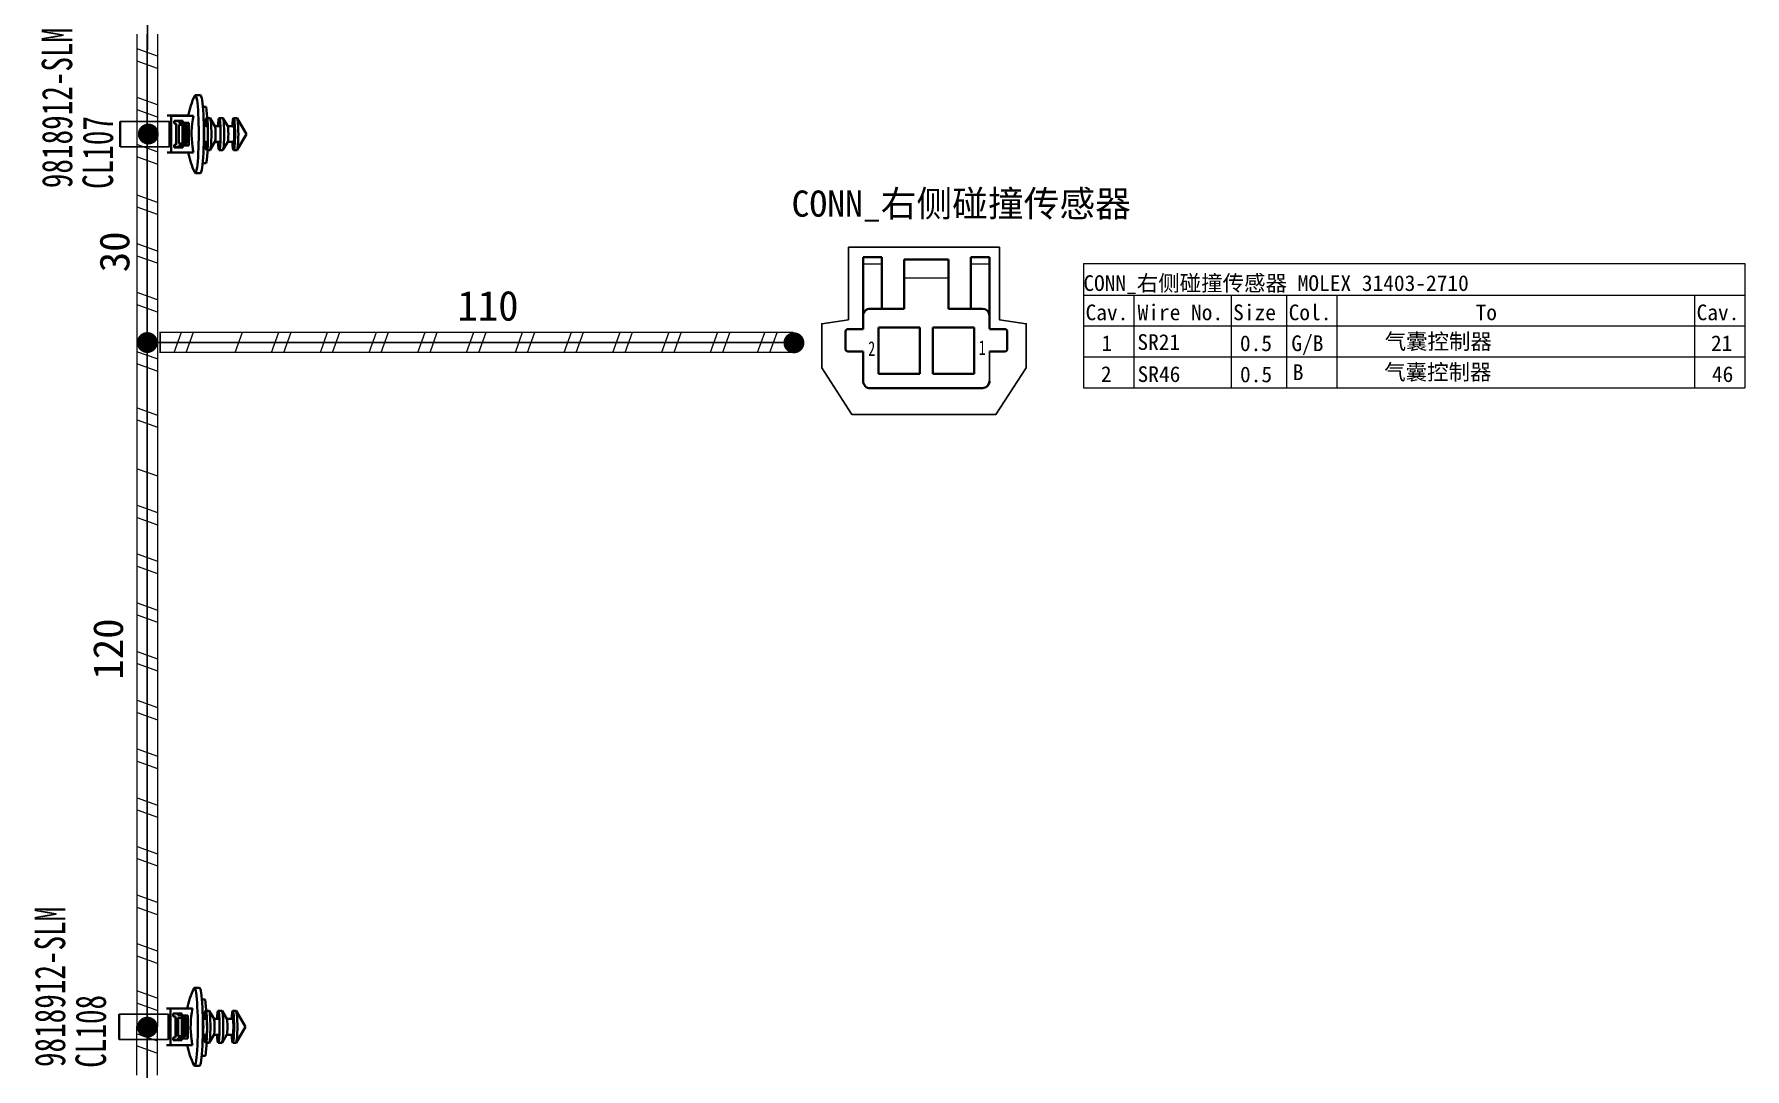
# Model space of a CAD drawing. Header units: millimetres. Extents: x 17 to 3784, y 12 to 1382.
# Drawn here: x 1559.5 to 1642.1, y 964.8 to 1014.8 of the extents above; entities that cross this region are included whole.
import ezdxf

# ---------------------------------------------------------------- set-up
doc = ezdxf.new("R2010")
doc.units = ezdxf.units.MM
doc.layers.add('ENT', color=7, linetype='Continuous', lineweight=18)
doc.layers.add('粗实线层', color=7, linetype='Continuous', lineweight=35)
doc.styles.add('FangSong_GB2312_Style', font='simfang.ttf')
doc.styles.add('foton', font='', dxfattribs={"width": 0.7})
doc.styles.add('仿宋_GB2312', font='', dxfattribs={"width": 0.7})
doc.styles.get('foton').set_extended_font_data('宋体')
doc.styles.get('仿宋_GB2312').set_extended_font_data('宋体')

msp = doc.modelspace()

# ---------------------------------------------------------------- hatches: boundary and pattern name
h = msp.add_hatch(color=0)
edge = h.paths.add_edge_path(flags=0)
edge.add_arc((1565.008, 1009.967), 0.507, 180, 540)
h = msp.add_hatch(color=0)
edge = h.paths.add_edge_path(flags=0)
edge.add_arc((1564.958, 999.897), 0.507, 180, 540)
h = msp.add_hatch(color=0)
edge = h.paths.add_edge_path(flags=0)
edge.add_arc((1596.187, 999.884), 0.507, 360, 720)
h = msp.add_hatch(color=0)
edge = h.paths.add_edge_path(flags=0)
edge.add_arc((1564.963, 966.831), 0.507, 180, 540)

# ---------------------------------------------------------------- linework, layer by layer
at = {"color": 0, "lineweight": 35, "ltscale": 0.027679}
for p, q in [((1567.278, 1011.847), (1567.523, 1011.847)), ((1567.278, 1008.082), (1567.523, 1008.082)), ((1567.233, 968.732), (1567.478, 968.732)), ((1567.233, 964.966), (1567.478, 964.966))]:
    msp.add_line(p, q, dxfattribs=at)
at = {"color": 0}
for p, q in [((1563.641, 1010.574), (1566.031, 1010.573)), ((1563.641, 1009.351), (1566.03, 1009.355)), ((1565.582, 999.407), (1565.582, 1000.377)), ((1563.596, 967.458), (1565.985, 967.457)), ((1563.595, 966.235), (1565.985, 966.239))]:
    msp.add_line(p, q, dxfattribs=at)
at = {"color": 0, "lineweight": 35, "ltscale": 0.137499}
for p, q in [((1563.641, 1009.351), (1563.641, 1010.574)), ((1566.03, 1009.355), (1566.031, 1010.573)), ((1563.595, 966.235), (1563.596, 967.458)), ((1565.985, 966.239), (1565.985, 967.457))]:
    msp.add_line(p, q, dxfattribs=at)
at = {"color": 0, "lineweight": 35, "ltscale": 0.021804}
for p, q in [((1566.118, 1010.847), (1565.925, 1010.855)), ((1566.476, 1010.523), (1566.669, 1010.514)), ((1566.117, 1009.075), (1565.924, 1009.083)), ((1566.476, 1009.415), (1566.669, 1009.407)), ((1566.476, 1009.326), (1566.669, 1009.318)), ((1566.763, 1009.415), (1566.956, 1009.407)), ((1566.072, 967.731), (1565.879, 967.739)), ((1566.431, 967.407), (1566.624, 967.399)), ((1566.072, 965.959), (1565.879, 965.967)), ((1566.431, 966.299), (1566.624, 966.291)), ((1566.431, 966.211), (1566.624, 966.202)), ((1566.718, 966.299), (1566.911, 966.291))]:
    msp.add_line(p, q, dxfattribs=at)
at = {"color": 0, "lineweight": 35, "ltscale": 0.113794}
for p, q in [((1566.933, 1010.855), (1565.925, 1010.855)), ((1566.888, 967.739), (1565.879, 967.739))]:
    msp.add_line(p, q, dxfattribs=at)
at = {"color": 0, "lineweight": 35, "ltscale": 0.199999}
for p, q in [((1566.117, 1009.075), (1566.118, 1010.847)), ((1566.072, 965.959), (1566.072, 967.731))]:
    msp.add_line(p, q, dxfattribs=at)
at = {"color": 0, "lineweight": 35, "ltscale": 0.120856}
for p, q in [((1566.118, 1010.847), (1567.189, 1010.847)), ((1566.117, 1009.075), (1567.188, 1009.075)), ((1566.072, 967.731), (1567.143, 967.731)), ((1566.072, 965.959), (1567.143, 965.959))]:
    msp.add_line(p, q, dxfattribs=at)
at = {"color": 0, "lineweight": 35, "ltscale": 0.015}
for p, q in [((1566.25, 1010.603), (1566.25, 1010.47)), ((1566.205, 967.487), (1566.205, 967.354))]:
    msp.add_line(p, q, dxfattribs=at)
at = {"color": 0, "lineweight": 35, "ltscale": 0.047321}
for p, q in [((1566.669, 1010.603), (1566.25, 1010.603)), ((1566.669, 1009.318), (1566.25, 1009.318)), ((1566.624, 967.487), (1566.205, 967.487)), ((1566.624, 966.202), (1566.204, 966.202))]:
    msp.add_line(p, q, dxfattribs=at)
at = {"color": 0, "lineweight": 35, "ltscale": 0.012463}
for p, q in [((1566.25, 1010.475), (1566.36, 1010.47)), ((1566.205, 967.359), (1566.315, 967.354))]:
    msp.add_line(p, q, dxfattribs=at)
at = {"color": 0, "lineweight": 35, "ltscale": 0.012451}
for p, q in [((1566.25, 1010.47), (1566.36, 1010.47)), ((1566.685, 1010.403), (1566.795, 1010.403)), ((1566.685, 1009.517), (1566.795, 1009.517)), ((1566.25, 1009.451), (1566.36, 1009.451)), ((1566.205, 967.354), (1566.315, 967.354)), ((1566.639, 967.287), (1566.75, 967.287)), ((1566.204, 966.335), (1566.315, 966.335)), ((1566.639, 966.401), (1566.749, 966.401))]:
    msp.add_line(p, q, dxfattribs=at)
at = {"color": 0, "lineweight": 35, "ltscale": 0.114999}
for p, q in [((1566.36, 1010.47), (1566.36, 1009.451)), ((1566.315, 967.354), (1566.315, 966.335))]:
    msp.add_line(p, q, dxfattribs=at)
at = {"color": 0, "lineweight": 35, "ltscale": 0.009064}
for p, q in [((1566.476, 1010.523), (1566.476, 1010.603)), ((1566.431, 967.407), (1566.431, 967.487))]:
    msp.add_line(p, q, dxfattribs=at)
at = {"color": 0, "lineweight": 35, "ltscale": 0.018183}
for p, q in [((1566.646, 1010.405), (1566.485, 1010.404)), ((1566.601, 967.289), (1566.44, 967.288))]:
    msp.add_line(p, q, dxfattribs=at)
at = {"color": 0, "lineweight": 35, "ltscale": 0.1}
for p, q in [((1566.485, 1009.518), (1566.485, 1010.404)), ((1566.879, 1009.521), (1566.879, 1010.407)), ((1566.439, 966.402), (1566.44, 967.288)), ((1566.833, 966.405), (1566.834, 967.291))]:
    msp.add_line(p, q, dxfattribs=at)
at = {"color": 0, "lineweight": 35, "ltscale": 0.000439867}
for p, q in [((1566.485, 1010.404), (1566.489, 1010.404)), ((1566.44, 967.288), (1566.444, 967.288))]:
    msp.add_line(p, q, dxfattribs=at)
at = {"color": 0, "lineweight": 35, "ltscale": 0.019922}
for p, q in [((1566.489, 1010.404), (1566.665, 1010.404)), ((1566.489, 1009.518), (1566.665, 1009.518)), ((1566.444, 967.288), (1566.62, 967.288)), ((1566.443, 966.402), (1566.62, 966.402))]:
    msp.add_line(p, q, dxfattribs=at)
at = {"color": 0, "lineweight": 35, "ltscale": 0.099999}
for p, q in [((1566.489, 1009.518), (1566.489, 1010.404)), ((1566.665, 1009.518), (1566.665, 1010.404)), ((1566.443, 966.402), (1566.444, 967.288)), ((1566.62, 966.402), (1566.62, 967.288))]:
    msp.add_line(p, q, dxfattribs=at)
at = {"color": 0, "lineweight": 35, "ltscale": 0.002853}
for p, q in [((1566.621, 1010.406), (1566.646, 1010.405)), ((1566.576, 967.29), (1566.601, 967.289))]:
    msp.add_line(p, q, dxfattribs=at)
at = {"color": 0, "lineweight": 35, "ltscale": 0.023842}
for p, q in [((1566.84, 1010.409), (1566.629, 1010.406)), ((1566.795, 967.293), (1566.584, 967.29))]:
    msp.add_line(p, q, dxfattribs=at)
at = {"color": 0, "lineweight": 35, "ltscale": 0.002181}
for p, q in [((1566.665, 1010.404), (1566.685, 1010.403)), ((1566.665, 1009.518), (1566.685, 1009.517)), ((1566.62, 967.288), (1566.639, 967.287)), ((1566.62, 966.402), (1566.639, 966.401))]:
    msp.add_line(p, q, dxfattribs=at)
at = {"color": 0, "lineweight": 35, "ltscale": 0.010001}
for p, q in [((1566.669, 1010.514), (1566.669, 1010.603)), ((1566.669, 1009.318), (1566.669, 1009.407)), ((1566.624, 967.399), (1566.624, 967.487)), ((1566.624, 966.202), (1566.624, 966.291))]:
    msp.add_line(p, q, dxfattribs=at)
at = {"color": 0, "lineweight": 35, "ltscale": 0.032379}
for p, q in [((1566.956, 1010.514), (1566.669, 1010.514)), ((1566.911, 967.399), (1566.624, 967.399))]:
    msp.add_line(p, q, dxfattribs=at)
at = {"color": 0, "lineweight": 35, "ltscale": 0.099998}
for p, q in [((1566.685, 1009.517), (1566.685, 1010.403)), ((1566.795, 1009.517), (1566.795, 1010.403)), ((1566.639, 966.401), (1566.639, 967.287)), ((1566.749, 966.401), (1566.75, 967.287))]:
    msp.add_line(p, q, dxfattribs=at)
at = {"color": 0, "lineweight": 35, "ltscale": 0.012045}
for p, q in [((1566.763, 1010.514), (1566.763, 1010.408)), ((1566.718, 967.399), (1566.718, 967.292))]:
    msp.add_line(p, q, dxfattribs=at)
at = {"color": 0, "lineweight": 35, "ltscale": 0.001513}
for p, q in [((1566.795, 1010.403), (1566.782, 1010.405)), ((1566.75, 967.287), (1566.737, 967.29))]:
    msp.add_line(p, q, dxfattribs=at)
at = {"color": 0, "lineweight": 35, "ltscale": 0.010273}
for p, q in [((1566.788, 1010.405), (1566.879, 1010.407)), ((1566.743, 967.29), (1566.834, 967.291))]:
    msp.add_line(p, q, dxfattribs=at)
at = {"color": 0, "lineweight": 35, "ltscale": 0.004356}
for p, q in [((1566.879, 1010.407), (1566.84, 1010.409)), ((1566.834, 967.291), (1566.795, 967.293))]:
    msp.add_line(p, q, dxfattribs=at)
at = {"color": 0, "lineweight": 35, "ltscale": 0.124999}
for p, q in [((1566.956, 1010.514), (1566.956, 1009.407)), ((1566.911, 967.399), (1566.911, 966.291))]:
    msp.add_line(p, q, dxfattribs=at)
at = {"color": 0, "lineweight": 35, "ltscale": 0.02207}
for p, q in [((1567.879, 1010.346), (1567.684, 1010.346)), ((1567.879, 1009.584), (1567.684, 1009.584)), ((1567.834, 967.23), (1567.638, 967.23)), ((1567.834, 966.468), (1567.638, 966.468))]:
    msp.add_line(p, q, dxfattribs=at)
at = {"color": 0, "lineweight": 35, "ltscale": 0.018536}
for p, q in [((1567.985, 1010.74), (1567.821, 1010.74)), ((1567.939, 967.624), (1567.775, 967.624))]:
    msp.add_line(p, q, dxfattribs=at)
at = {"color": 0, "lineweight": 35, "ltscale": 0.051178}
for p, q in [((1568.226, 1010.342), (1567.995, 1010.732)), ((1568.18, 967.226), (1567.949, 967.616))]:
    msp.add_line(p, q, dxfattribs=at)
at = {"color": 0, "lineweight": 35, "ltscale": 0.029858}
for p, q in [((1568.488, 1010.346), (1568.223, 1010.346)), ((1568.488, 1009.584), (1568.223, 1009.584)), ((1568.442, 967.23), (1568.178, 967.23)), ((1568.442, 966.468), (1568.178, 966.468))]:
    msp.add_line(p, q, dxfattribs=at)
at = {"color": 0, "lineweight": 35, "ltscale": 0.019769}
for p, q in [((1568.604, 1010.74), (1568.429, 1010.74)), ((1568.604, 1009.189), (1568.429, 1009.189)), ((1568.559, 967.624), (1568.384, 967.624)), ((1568.559, 966.074), (1568.384, 966.074))]:
    msp.add_line(p, q, dxfattribs=at)
at = {"color": 0, "lineweight": 35, "ltscale": 0.051179}
for p, q in [((1568.845, 1010.342), (1568.614, 1010.732)), ((1568.845, 1009.588), (1568.614, 1009.198)), ((1568.8, 967.226), (1568.569, 967.616)), ((1568.8, 966.472), (1568.569, 966.082))]:
    msp.add_line(p, q, dxfattribs=at)
at = {"color": 0, "lineweight": 35, "ltscale": 0.032245}
for p, q in [((1569.128, 1010.346), (1568.843, 1010.346)), ((1569.128, 1009.584), (1568.843, 1009.584)), ((1569.083, 967.23), (1568.797, 967.23)), ((1569.083, 966.468), (1568.797, 966.468))]:
    msp.add_line(p, q, dxfattribs=at)
at = {"color": 0, "lineweight": 35, "ltscale": 0.017883}
for p, q in [((1569.287, 1010.74), (1569.128, 1010.74)), ((1569.287, 1009.189), (1569.128, 1009.189)), ((1569.241, 967.624), (1569.083, 967.624)), ((1569.241, 966.074), (1569.083, 966.074))]:
    msp.add_line(p, q, dxfattribs=at)
at = {"color": 0, "lineweight": 35, "ltscale": 0.10061}
for p, q in [((1569.751, 1009.965), (1569.296, 1010.732)), ((1569.705, 966.849), (1569.251, 967.616))]:
    msp.add_line(p, q, dxfattribs=at)
at = {"color": 0, "lineweight": 35, "ltscale": 0.000439834}
for p, q in [((1566.485, 1009.518), (1566.489, 1009.518)), ((1566.439, 966.402), (1566.443, 966.402))]:
    msp.add_line(p, q, dxfattribs=at)
at = {"color": 0, "lineweight": 35, "ltscale": 0.01149}
for p, q in [((1566.763, 1009.517), (1566.763, 1009.415)), ((1566.718, 966.401), (1566.718, 966.299))]:
    msp.add_line(p, q, dxfattribs=at)
at = {"color": 0, "lineweight": 35, "ltscale": 0.009468}
for p, q in [((1566.795, 1009.52), (1566.879, 1009.521)), ((1566.749, 966.404), (1566.833, 966.405))]:
    msp.add_line(p, q, dxfattribs=at)
at = {"color": 0, "lineweight": 35, "ltscale": 0.051177}
for p, q in [((1568.226, 1009.588), (1567.995, 1009.198)), ((1568.18, 966.472), (1567.949, 966.082))]:
    msp.add_line(p, q, dxfattribs=at)
at = {"color": 0, "lineweight": 35, "ltscale": 0.100609}
for p, q in [((1569.751, 1009.965), (1569.297, 1009.198)), ((1569.705, 966.849), (1569.251, 966.082))]:
    msp.add_line(p, q, dxfattribs=at)
at = {"color": 0, "lineweight": 35, "ltscale": 0.014999}
for p, q in [((1566.25, 1009.451), (1566.25, 1009.318)), ((1599.53, 1004.02), (1599.53, 1003.681)), ((1600.434, 1003.681), (1600.434, 1004.02)), ((1604.728, 1004.02), (1604.728, 1003.681)), ((1605.632, 1003.681), (1605.632, 1004.02)), ((1566.204, 966.335), (1566.204, 966.202))]:
    msp.add_line(p, q, dxfattribs=at)
at = {"color": 0, "lineweight": 35, "ltscale": 0.025537}
for p, q in [((1566.476, 1009.326), (1566.25, 1009.326)), ((1566.431, 966.211), (1566.204, 966.211))]:
    msp.add_line(p, q, dxfattribs=at)
at = {"color": 0, "lineweight": 35, "ltscale": 0.01}
for p, q in [((1566.476, 1009.326), (1566.476, 1009.415)), ((1566.431, 966.211), (1566.431, 966.299))]:
    msp.add_line(p, q, dxfattribs=at)
at = {"color": 0, "lineweight": 35, "ltscale": 0.032373}
for p, q in [((1566.763, 1009.415), (1566.476, 1009.415)), ((1566.956, 1009.407), (1566.669, 1009.407)), ((1566.718, 966.299), (1566.431, 966.299)), ((1566.911, 966.291), (1566.624, 966.291))]:
    msp.add_line(p, q, dxfattribs=at)
at = {"color": 0, "lineweight": 35, "ltscale": 0.01853}
for p, q in [((1567.985, 1009.189), (1567.821, 1009.189)), ((1567.939, 966.074), (1567.775, 966.074))]:
    msp.add_line(p, q, dxfattribs=at)
for p, q in [((1598.817, 1004.498), (1602.487, 1004.498)), ((1606.116, 1004.498), (1602.447, 1004.498)), ((1596.156, 999.399), (1596.156, 1000.388)), ((1605.635, 999.469), (1605.635, 998.035))]:
    msp.add_line(p, q)
at = {"color": 0, "lineweight": 35, "ltscale": 0.040001}
for p, q in [((1600.434, 1004.02), (1599.53, 1004.02)), ((1605.632, 1004.02), (1604.728, 1004.02))]:
    msp.add_line(p, q, dxfattribs=at)
at = {"color": 0, "lineweight": 35, "ltscale": 0.04}
for p, q in [((1601.507, 1003.907), (1601.507, 1003.002)), ((1603.654, 1003.002), (1603.654, 1003.907))]:
    msp.add_line(p, q, dxfattribs=at)
at = {"color": 0, "lineweight": 35, "ltscale": 0.095001}
msp.add_line((1603.654, 1003.907), (1601.507, 1003.907), dxfattribs=at)
at = {"color": 0, "lineweight": 35, "ltscale": 0.110001}
for p, q in [((1599.53, 1001.194), (1599.53, 1003.681)), ((1605.632, 1003.681), (1605.632, 1001.194))]:
    msp.add_line(p, q, dxfattribs=at)
at = {"color": 0, "lineweight": 13, "ltscale": 0.040001}
for p, q in [((1600.434, 1003.681), (1599.53, 1003.681)), ((1605.632, 1003.681), (1604.728, 1003.681))]:
    msp.add_line(p, q, dxfattribs=at)
at = {"color": 0, "lineweight": 35, "ltscale": 0.095}
for p, q in [((1600.434, 1003.681), (1600.434, 1001.533)), ((1604.728, 1003.681), (1604.728, 1001.533))]:
    msp.add_line(p, q, dxfattribs=at)
at = {"color": 0, "lineweight": 13, "ltscale": 0.095001}
msp.add_line((1603.654, 1003.002), (1601.507, 1003.002), dxfattribs=at)
at = {"color": 0, "lineweight": 35, "ltscale": 0.065}
for p, q in [((1601.507, 1003.002), (1601.507, 1001.533)), ((1603.654, 1003.002), (1603.654, 1001.533))]:
    msp.add_line(p, q, dxfattribs=at)
at = {"color": 0, "lineweight": 35, "ltscale": 0.072499}
for p, q in [((1601.507, 1001.533), (1599.869, 1001.533)), ((1605.293, 1001.533), (1603.654, 1001.533))]:
    msp.add_line(p, q, dxfattribs=at)
at = {"color": 0, "lineweight": 35, "ltscale": 0.139999}
msp.add_line((1605.632, 1000.553), (1605.632, 1001.442), dxfattribs=at)
at = {"color": 0, "lineweight": 35, "ltscale": 0.0375}
for p, q in [((1598.682, 999.584), (1598.682, 1000.432)), ((1606.487, 999.584), (1606.487, 1000.432))]:
    msp.add_line(p, q, dxfattribs=at)
at = {"color": 0, "lineweight": 35, "ltscale": 0.0325}
for p, q in [((1599.53, 1000.545), (1598.795, 1000.545)), ((1605.639, 1000.545), (1606.374, 1000.545)), ((1599.53, 999.471), (1598.795, 999.471)), ((1605.639, 999.471), (1606.374, 999.471))]:
    msp.add_line(p, q, dxfattribs=at)
at = {"color": 0, "lineweight": 35, "ltscale": 0.02875}
msp.add_line((1599.53, 1001.194), (1599.53, 1000.545), dxfattribs=at)
at = {"color": 0, "lineweight": 35, "ltscale": 0.088431}
for p, q in [((1602.267, 1000.628), (1600.268, 1000.628)), ((1602.895, 1000.628), (1604.893, 1000.628)), ((1600.268, 998.383), (1602.267, 998.383)), ((1604.893, 998.383), (1602.895, 998.383))]:
    msp.add_line(p, q, dxfattribs=at)
at = {"color": 0, "lineweight": 35, "ltscale": 0.099334}
for p, q in [((1600.268, 1000.628), (1600.268, 998.383)), ((1602.267, 998.383), (1602.267, 1000.628)), ((1602.895, 998.383), (1602.895, 1000.628)), ((1604.893, 1000.628), (1604.893, 998.383))]:
    msp.add_line(p, q, dxfattribs=at)
at = {"color": 0, "lineweight": 35, "ltscale": 0.06375}
msp.add_line((1599.53, 999.471), (1599.53, 998.03), dxfattribs=at)
at = {"color": 0, "lineweight": 35, "ltscale": 0.004388}
for p, q in [((1599.53, 998.03), (1599.53, 997.931)), ((1605.632, 998.03), (1605.632, 997.931))]:
    msp.add_line(p, q, dxfattribs=at)
at = {"color": 0, "lineweight": 35, "ltscale": 0.239999}
msp.add_line((1599.869, 997.691), (1605.293, 997.691), dxfattribs=at)
at = {"color": 0, "linetype": 'Continuous', "lineweight": 25}
for points in [[(1564.96, 1014.037), (1564.96, 1038.333)], [(1564.958, 1014.794), (1564.958, 997.454)], [(1565.165, 999.902), (1596.184, 999.902)], [(1564.958, 973.158), (1564.958, 997.454)], [(1564.957, 973.918), (1564.957, 966.816)], [(1564.944, 940.219), (1564.944, 966.842)]]:
    msp.add_lwpolyline(points, dxfattribs=at)
at = {"color": 0, "linetype": 'Continuous', "lineweight": 0}
for points in [[(1564.467, 1012.434), (1564.467, 1014.788)], [(1565.448, 1014.788), (1565.448, 1012.434)], [(1565.448, 1013.729), (1564.467, 1014.082)], [(1565.448, 1013.14), (1564.467, 1013.493)], [(1564.467, 1010.079), (1564.467, 1012.434)], [(1565.448, 1012.434), (1565.448, 1010.079)], [(1565.448, 1011.374), (1564.467, 1011.727)], [(1565.448, 1010.786), (1564.467, 1011.139)], [(1564.467, 1007.725), (1564.467, 1010.079)], [(1565.448, 1010.079), (1565.448, 1007.725)], [(1565.429, 1009.108), (1564.448, 1009.461)], [(1565.429, 1008.519), (1564.448, 1008.872)], [(1564.467, 1005.371), (1564.467, 1007.725)], [(1565.448, 1007.725), (1565.448, 1005.371)], [(1565.448, 1006.666), (1564.467, 1007.019)], [(1565.448, 1006.077), (1564.467, 1006.43)], [(1564.467, 1003.016), (1564.467, 1005.371)], [(1565.448, 1004.311), (1564.467, 1004.664)], [(1565.448, 1005.371), (1565.448, 1003.016)], [(1565.448, 1003.723), (1564.467, 1004.076)], [(1564.467, 999.654), (1564.467, 1003.016)], [(1565.448, 1003.016), (1565.448, 999.573)], [(1565.448, 1001.957), (1564.467, 1002.31)], [(1565.448, 1001.368), (1564.467, 1001.721)], [(1564.467, 997.454), (1564.467, 999.809)], [(1565.448, 999.809), (1565.448, 997.454)], [(1565.546, 1000.392), (1567.9, 1000.393)], [(1566.252, 999.412), (1566.604, 1000.393)], [(1566.841, 999.412), (1567.194, 1000.393)], [(1567.9, 1000.392), (1570.254, 1000.393)], [(1569.195, 999.412), (1569.548, 1000.393)], [(1570.254, 1000.392), (1572.609, 1000.393)], [(1570.961, 999.412), (1571.314, 1000.393)], [(1571.549, 999.412), (1571.902, 1000.393)], [(1572.609, 1000.392), (1574.963, 1000.393)], [(1573.315, 999.412), (1573.668, 1000.393)], [(1573.904, 999.412), (1574.257, 1000.393)], [(1574.963, 1000.392), (1577.317, 1000.393)], [(1575.669, 999.412), (1576.023, 1000.393)], [(1576.258, 999.412), (1576.611, 1000.393)], [(1577.317, 1000.392), (1579.672, 1000.393)], [(1578.024, 999.412), (1578.377, 1000.393)], [(1565.436, 999.103), (1564.455, 999.456)], [(1565.436, 998.514), (1564.455, 998.867)], [(1567.9, 999.413), (1565.546, 999.412)], [(1570.254, 999.413), (1567.9, 999.412)], [(1572.609, 999.413), (1570.254, 999.412)], [(1574.963, 999.413), (1572.609, 999.412)], [(1577.317, 999.413), (1574.963, 999.412)], [(1579.672, 999.413), (1577.317, 999.412)], [(1564.468, 995.1), (1564.467, 997.454)], [(1565.447, 997.454), (1565.448, 995.1)], [(1564.467, 996.748), (1565.448, 996.396)], [(1564.467, 996.159), (1565.448, 995.806)], [(1564.468, 992.746), (1564.467, 995.1)], [(1565.447, 995.1), (1565.448, 992.746)], [(1564.467, 993.805), (1565.448, 993.452)], [(1564.468, 990.391), (1564.467, 992.746)], [(1565.447, 992.746), (1565.448, 990.391)], [(1564.467, 992.039), (1565.448, 991.686)], [(1564.467, 991.451), (1565.448, 991.097)], [(1564.468, 988.037), (1564.467, 990.391)], [(1564.467, 989.685), (1565.448, 989.332)], [(1565.447, 990.391), (1565.448, 988.037)], [(1564.467, 989.096), (1565.448, 988.743)], [(1564.468, 985.682), (1564.467, 988.037)], [(1565.447, 988.037), (1565.448, 985.682)], [(1564.467, 987.33), (1565.448, 986.977)], [(1564.467, 986.742), (1565.448, 986.389)], [(1564.468, 983.328), (1564.467, 985.682)], [(1565.447, 985.682), (1565.448, 983.328)], [(1564.467, 984.976), (1565.448, 984.623)], [(1564.467, 984.388), (1565.448, 984.034)], [(1564.468, 980.974), (1564.467, 983.328)], [(1565.447, 983.328), (1565.448, 980.974)], [(1564.467, 982.622), (1565.448, 982.269)], [(1564.467, 982.033), (1565.448, 981.68)], [(1564.468, 978.619), (1564.467, 980.974)], [(1565.447, 980.974), (1565.448, 978.619)], [(1564.467, 980.267), (1565.448, 979.914)], [(1564.467, 979.679), (1565.448, 979.326)], [(1564.468, 976.265), (1564.467, 978.619)], [(1565.447, 978.619), (1565.448, 976.265)], [(1564.467, 977.913), (1565.448, 977.56)], [(1564.467, 977.325), (1565.448, 976.971)], [(1564.468, 973.911), (1564.467, 976.265)], [(1565.447, 976.265), (1565.448, 973.911)], [(1564.467, 975.559), (1565.448, 975.206)], [(1564.467, 974.97), (1565.448, 974.617)], [(1564.467, 971.557), (1564.467, 973.911)], [(1565.448, 972.852), (1564.467, 973.205)], [(1565.448, 973.911), (1565.448, 971.557)], [(1565.448, 972.263), (1564.467, 972.617)], [(1564.467, 969.203), (1564.467, 971.557)], [(1565.448, 971.557), (1565.448, 969.203)], [(1565.448, 970.498), (1564.467, 970.851)], [(1565.448, 969.909), (1564.467, 970.262)], [(1564.467, 966.848), (1564.467, 969.203)], [(1565.448, 969.203), (1565.448, 966.848)], [(1565.428, 968.231), (1564.447, 968.584)], [(1565.428, 967.642), (1564.447, 967.995)], [(1564.454, 964.515), (1564.454, 966.87)], [(1565.435, 966.87), (1565.435, 964.515)], [(1565.422, 966.164), (1564.441, 966.517)], [(1565.422, 965.576), (1564.441, 965.929)]]:
    msp.add_lwpolyline(points, dxfattribs=at)
at = {"color": 0, "linetype": 'Continuous', "lineweight": 13}
for points in [[(1564.958, 1014.785), (1564.958, 997.454)], [(1564.958, 997.454), (1564.958, 973.944)], [(1564.957, 973.909), (1564.957, 966.816)]]:
    msp.add_lwpolyline(points, dxfattribs=at)
at = {"color": 0, "lineweight": 35}
for points in [[(1566.933, 1010.852), (1566.933, 1010.852), (1566.933, 1010.852), (1566.94, 1010.851), (1567.189, 1010.847)], [(1566.887, 967.736), (1566.887, 967.736), (1566.888, 967.736), (1566.895, 967.735), (1567.143, 967.731)]]:
    msp.add_lwpolyline(points, dxfattribs=at)
for points in [[(1598.82, 1004.507), (1598.82, 1001.001), (1597.53, 1000.806), (1597.53, 998.669), (1598.99, 996.427), (1602.64, 996.427)], [(1606.113, 1004.507), (1606.113, 1001.001), (1607.404, 1000.806), (1607.404, 998.669), (1605.944, 996.427), (1602.293, 996.427)]]:
    msp.add_lwpolyline(points)
at = {"color": 7, "linetype": 'Continuous', "lineweight": 13}
for points in [[(1610.165, 1003.719), (1642.107, 1003.719)], [(1610.165, 1003.719), (1610.165, 997.714)], [(1642.107, 1003.719), (1642.107, 997.714)], [(1610.165, 1002.188), (1642.107, 1002.188)], [(1612.598, 1002.188), (1612.598, 997.714)], [(1617.307, 1002.188), (1617.307, 997.714)], [(1619.976, 1002.188), (1619.976, 997.714)], [(1622.409, 1002.188), (1622.409, 997.714)], [(1639.674, 1002.188), (1639.674, 997.714)], [(1610.165, 1000.697), (1642.107, 1000.697)], [(1589.091, 999.902), (1596.184, 999.902)], [(1610.165, 999.206), (1642.107, 999.206)], [(1610.165, 997.714), (1642.107, 997.714)]]:
    msp.add_lwpolyline(points, dxfattribs=at)
at = {"color": 7, "linetype": 'Continuous', "lineweight": 0}
for points in [[(1578.612, 999.412), (1578.965, 1000.393)], [(1579.672, 1000.392), (1582.026, 1000.393)], [(1580.378, 999.412), (1580.731, 1000.393)], [(1580.967, 999.412), (1581.32, 1000.393)], [(1582.026, 1000.392), (1584.38, 1000.393)], [(1582.732, 999.412), (1583.086, 1000.393)], [(1583.321, 999.412), (1583.674, 1000.393)], [(1584.38, 1000.392), (1586.735, 1000.393)], [(1585.087, 999.412), (1585.44, 1000.393)], [(1585.675, 999.412), (1586.029, 1000.393)], [(1586.735, 1000.392), (1589.089, 1000.393)], [(1587.441, 999.412), (1587.794, 1000.393)], [(1588.03, 999.412), (1588.383, 1000.393)], [(1589.088, 1000.393), (1591.443, 1000.393)], [(1590.148, 1000.393), (1589.795, 999.412)], [(1590.736, 1000.393), (1590.383, 999.412)], [(1591.443, 1000.393), (1593.797, 1000.393)], [(1592.502, 1000.393), (1592.149, 999.412)], [(1593.091, 1000.393), (1592.738, 999.412)], [(1593.797, 1000.393), (1596.151, 1000.393)], [(1594.769, 1000.373), (1594.416, 999.392)], [(1595.358, 1000.373), (1595.004, 999.392)], [(1582.026, 999.413), (1579.672, 999.412)], [(1584.38, 999.413), (1582.026, 999.412)], [(1586.735, 999.413), (1584.38, 999.412)], [(1589.089, 999.413), (1586.735, 999.412)], [(1591.443, 999.412), (1589.088, 999.412)], [(1593.797, 999.412), (1591.443, 999.412)], [(1596.151, 999.412), (1593.797, 999.412)]]:
    msp.add_lwpolyline(points, dxfattribs=at)
at = {"color": 0, "lineweight": 35}
for centre, radius, start, end in [((1571.273, 1009.965), 4.43, 155.32043, 168.44492), ((1571.402, 1009.959), 4.305, 168.10641, 188.06008), ((1571.273, 1009.965), 4.43, 191.59256, 204.68064), ((1571.4, 1009.959), 4.303, 188.06077, 191.8594), ((1599.869, 1001.194), 0.339, 90, 180.00001), ((1605.293, 1001.194), 0.339, 0, 90), ((1598.795, 1000.432), 0.113, 90, 179.99999), ((1606.374, 1000.432), 0.113, 0.00001, 90), ((1598.795, 999.584), 0.113, 179.99999, 270), ((1606.374, 999.584), 0.113, 270, 0.00001), ((1599.869, 998.03), 0.339, 179.99999, 270), ((1605.293, 998.03), 0.339, 270, 360), ((1571.227, 966.849), 4.43, 155.32043, 168.44492), ((1571.356, 966.843), 4.305, 168.10641, 188.06008), ((1571.227, 966.849), 4.43, 191.59256, 204.68064), ((1571.354, 966.843), 4.303, 188.06077, 191.8594)]:
    msp.add_arc(centre, radius, start, end, dxfattribs=at)
for centre, major_axis, ratio, start_param, end_param in [((1567.278, 1009.965), (0, -1.883), 0.087133, 3.141614, 3.329066), ((1567.278, 1009.965), (0, -1.883), 0.087133, 1.067052, 3.141614), ((1567.523, 1009.965), (0, -1.883), 0.087133, 3.137849, 3.141636), ((1567.523, 1009.965), (0, 1.883), 0.087133, 4.208645, 6.279441), ((1566.842, 1010.406), (-0.221, 0), 0.00373, 5.995159, 6.283185), ((1566.842, 1010.406), (-0.221, 0), 0.00373, 0, 0.087245), ((1567.003, 1010.405), (-0.221, 0), 0.00373, 6.048679, 6.283185), ((1567.678, 1009.965), (0, -0.381), 0.087133, 0.183505, 2.958112), ((1567.821, 1009.965), (0, -0.775), 0.087133, 3.141552, 4.198784), ((1567.821, 1009.965), (0, -0.775), 0.087133, 2.995504, 3.141552), ((1567.821, 1009.965), (0, -0.775), 0.087133, 0.14609, 2.995504), ((1567.985, 1009.965), (0, -0.775), 0.087133, 2.995504, 3.141552), ((1567.985, 1009.965), (0, -0.775), 0.087133, 0.14609, 2.995504), ((1568.221, 1009.965), (0, -0.381), 0.087133, 0.14609, 2.995504), ((1568.429, 1009.965), (0, -0.775), 0.087133, 3.141552, 4.198784), ((1568.429, 1009.965), (0, -0.775), 0.087133, 2.995504, 3.141552), ((1568.429, 1009.965), (0, -0.775), 0.087133, 0.14609, 2.995504), ((1568.604, 1009.965), (0, -0.775), 0.087133, 2.995504, 3.141552), ((1568.604, 1009.965), (0, -0.775), 0.087133, 0.14609, 2.995504), ((1568.84, 1009.965), (0, -0.381), 0.087133, 0.14609, 2.995504), ((1569.128, 1009.965), (0, -0.775), 0.087133, 3.141552, 4.198784), ((1569.128, 1009.965), (0, -0.775), 0.087133, 6.283145, 9.424737), ((1569.128, 1009.965), (0, -0.381), 0.087133, 1.067052, 3.141552), ((1569.287, 1009.965), (0, -0.775), 0.087133, 2.995504, 3.141552), ((1569.287, 1009.965), (0, -0.775), 0.087133, 0.14609, 2.995504), ((1567.821, 1009.965), (0, -0.775), 0.087133, 5.225993, 6.283145), ((1568.429, 1009.965), (0, -0.775), 0.087133, 5.225993, 6.283145), ((1569.128, 1009.965), (0, -0.775), 0.087133, 5.225993, 6.283145), ((1569.128, 1009.965), (0, -0.381), 0.087133, 6.283145, 7.350238), ((1567.278, 1009.965), (0, 1.883), 0.087133, 3.141636, 4.208645), ((1567.523, 1009.965), (0, -1.883), 0.087133, 0, 1.067052), ((1567.821, 1009.965), (0, -0.775), 0.087133, 6.283145, 6.429275), ((1567.985, 1009.965), (0, -0.775), 0.087133, 6.283145, 6.429275), ((1568.429, 1009.965), (0, -0.775), 0.087133, 6.283145, 6.429275), ((1568.604, 1009.965), (0, -0.775), 0.087133, 6.283145, 6.429275), ((1569.287, 1009.965), (0, -0.775), 0.087133, 6.283145, 6.429275), ((1567.278, 1009.965), (0, 1.883), 0.087133, 2.954112, 3.141636), ((1567.233, 966.849), (0, -1.883), 0.087133, 3.141614, 3.329066), ((1567.233, 966.849), (0, -1.883), 0.087133, 1.067052, 3.141614), ((1567.478, 966.849), (0, 1.883), 0.087133, 4.208645, 6.279441), ((1567.478, 966.849), (0, -1.883), 0.087133, 3.137849, 3.141636), ((1567.775, 966.849), (0, -0.775), 0.087133, 3.141552, 4.198784), ((1567.775, 966.849), (0, -0.775), 0.087133, 2.995504, 3.141552), ((1567.775, 966.849), (0, -0.775), 0.087133, 0.14609, 2.995504), ((1567.939, 966.849), (0, -0.775), 0.087133, 2.995504, 3.141552), ((1567.939, 966.849), (0, -0.775), 0.087133, 0.14609, 2.995504), ((1568.384, 966.849), (0, -0.775), 0.087133, 3.141552, 4.198784), ((1568.384, 966.849), (0, -0.775), 0.087133, 2.995504, 3.141552), ((1568.384, 966.849), (0, -0.775), 0.087133, 0.14609, 2.995504), ((1568.559, 966.849), (0, -0.775), 0.087133, 2.995504, 3.141552), ((1568.559, 966.849), (0, -0.775), 0.087133, 0.14609, 2.995504), ((1569.083, 966.849), (0, -0.775), 0.087133, 3.141552, 4.198784), ((1569.083, 966.849), (0, -0.775), 0.087133, 6.283145, 9.424737), ((1569.241, 966.849), (0, -0.775), 0.087133, 2.995504, 3.141552), ((1569.241, 966.849), (0, -0.775), 0.087133, 0.14609, 2.995504), ((1566.796, 967.29), (-0.221, 0), 0.00373, 5.995159, 6.283185), ((1566.796, 967.29), (-0.221, 0), 0.00373, 0, 0.087245), ((1566.958, 967.289), (-0.221, 0), 0.00373, 6.048679, 6.283185), ((1567.632, 966.849), (0, -0.381), 0.087133, 0.183505, 2.958112), ((1568.175, 966.849), (0, -0.381), 0.087133, 0.14609, 2.995504), ((1568.795, 966.849), (0, -0.381), 0.087133, 0.14609, 2.995504), ((1569.083, 966.849), (0, -0.381), 0.087133, 1.067052, 3.141552), ((1569.083, 966.849), (0, -0.381), 0.087133, 6.283145, 7.350238), ((1567.233, 966.849), (0, 1.883), 0.087133, 3.141636, 4.208645), ((1567.478, 966.849), (0, -1.883), 0.087133, 0, 1.067052), ((1567.775, 966.849), (0, -0.775), 0.087133, 5.225993, 6.283145), ((1567.775, 966.849), (0, -0.775), 0.087133, 6.283145, 6.429275), ((1567.939, 966.849), (0, -0.775), 0.087133, 6.283145, 6.429275), ((1568.384, 966.849), (0, -0.775), 0.087133, 5.225993, 6.283145), ((1568.384, 966.849), (0, -0.775), 0.087133, 6.283145, 6.429275), ((1568.559, 966.849), (0, -0.775), 0.087133, 6.283145, 6.429275), ((1569.083, 966.849), (0, -0.775), 0.087133, 5.225993, 6.283145), ((1569.241, 966.849), (0, -0.775), 0.087133, 6.283145, 6.429275), ((1567.233, 966.849), (0, 1.883), 0.087133, 2.954112, 3.141636)]:
    msp.add_ellipse(centre, major_axis=major_axis, ratio=ratio, start_param=start_param, end_param=end_param, dxfattribs=at)
at = {"layer": '粗实线层', "color": 0}
for p, q in [((1567.798, 1011.287), (1567.64, 1011.287)), ((1567.632, 1008.558), (1567.807, 1008.558)), ((1567.752, 968.171), (1567.595, 968.171)), ((1567.587, 965.443), (1567.761, 965.443))]:
    msp.add_line(p, q, dxfattribs=at)
for centre in [(1557.03, 1009.887), (1556.984, 966.772)]:
    msp.add_arc(centre, 10.859, 352.96956, 7.40287, dxfattribs=at)

# ---------------------------------------------------------------- texts
at = {"color": 0, "linetype": 'Continuous', "style": 'FangSong_GB2312_Style'}
msp.add_text('CONN_右侧碰撞传感器', height=1.26546, dxfattribs=at).set_placement((1596.074, 1005.975))
for s, p in [('30', (1564.093, 1003.295)), ('120', (1563.785, 983.618))]:
    msp.add_text(s, height=1.4467, rotation=90, dxfattribs=at).set_placement(p)
at = {"color": 7, "linetype": 'Continuous', "style": 'FangSong_GB2312_Style'}
for s, height, p in [('CONN_右侧碰撞传感器 MOLEX 31403-2710', 0.75928, (1610.165, 1002.388)), ('110', 1.4467, (1579.937, 1000.954)), ('Cav.', 0.7593, (1610.269, 1000.975)), ('Wire No.', 0.7593, (1612.782, 1000.975)), ('Size', 0.7593, (1617.398, 1000.975)), ('Col.', 0.7593, (1620.079, 1000.975)), ('To', 0.7593, (1629.107, 1000.975)), ('Cav.', 0.7593, (1639.778, 1000.975)), ('气囊控制器', 0.7593, (1624.714, 999.571)), ('1', 0.759, (1611.039, 999.484)), ('SR21', 0.7593, (1612.772, 999.541)), ('0.5', 0.7593, (1617.725, 999.484)), ('G/B', 0.7593, (1620.209, 999.484)), ('21', 0.7593, (1640.473, 999.484)), ('SR46', 0.7593, (1612.782, 997.992)), ('B', 0.759, (1620.28, 998.084)), ('气囊控制器', 0.7593, (1624.695, 998.094)), ('2', 0.759, (1611.01, 997.992)), ('0.5', 0.7593, (1617.729, 997.978)), ('46', 0.7593, (1640.519, 997.992))]:
    msp.add_text(s, height=height, dxfattribs=at).set_placement(p)
at = {"color": 0, "char_height": 0.706, "width": 0.5221, "attachment_point": 1, "style": '仿宋_GB2312'}
for s, insert in [('2', (1599.774, 999.956)), ('1', (1605.115, 1000.006))]:
    msp.add_mtext(s, dxfattribs=dict(at, insert=insert))
at = {"layer": 'ENT', "color": 0, "char_height": 1.47221, "width": 159.91709, "attachment_point": 1, "rotation": 90, "style": 'foton'}
for s, insert in [('{\\T1.004;9818912-SLM}', (1559.861, 1007.354)), ('{\\T1.004;CL107}', (1561.833, 1007.319)), ('{\\T1.004;9818912-SLM}', (1559.521, 964.907)), ('{\\T1.004;CL108}', (1561.492, 964.871))]:
    msp.add_mtext(s, dxfattribs=dict(at, insert=insert))

doc.saveas('drawing.dxf')
